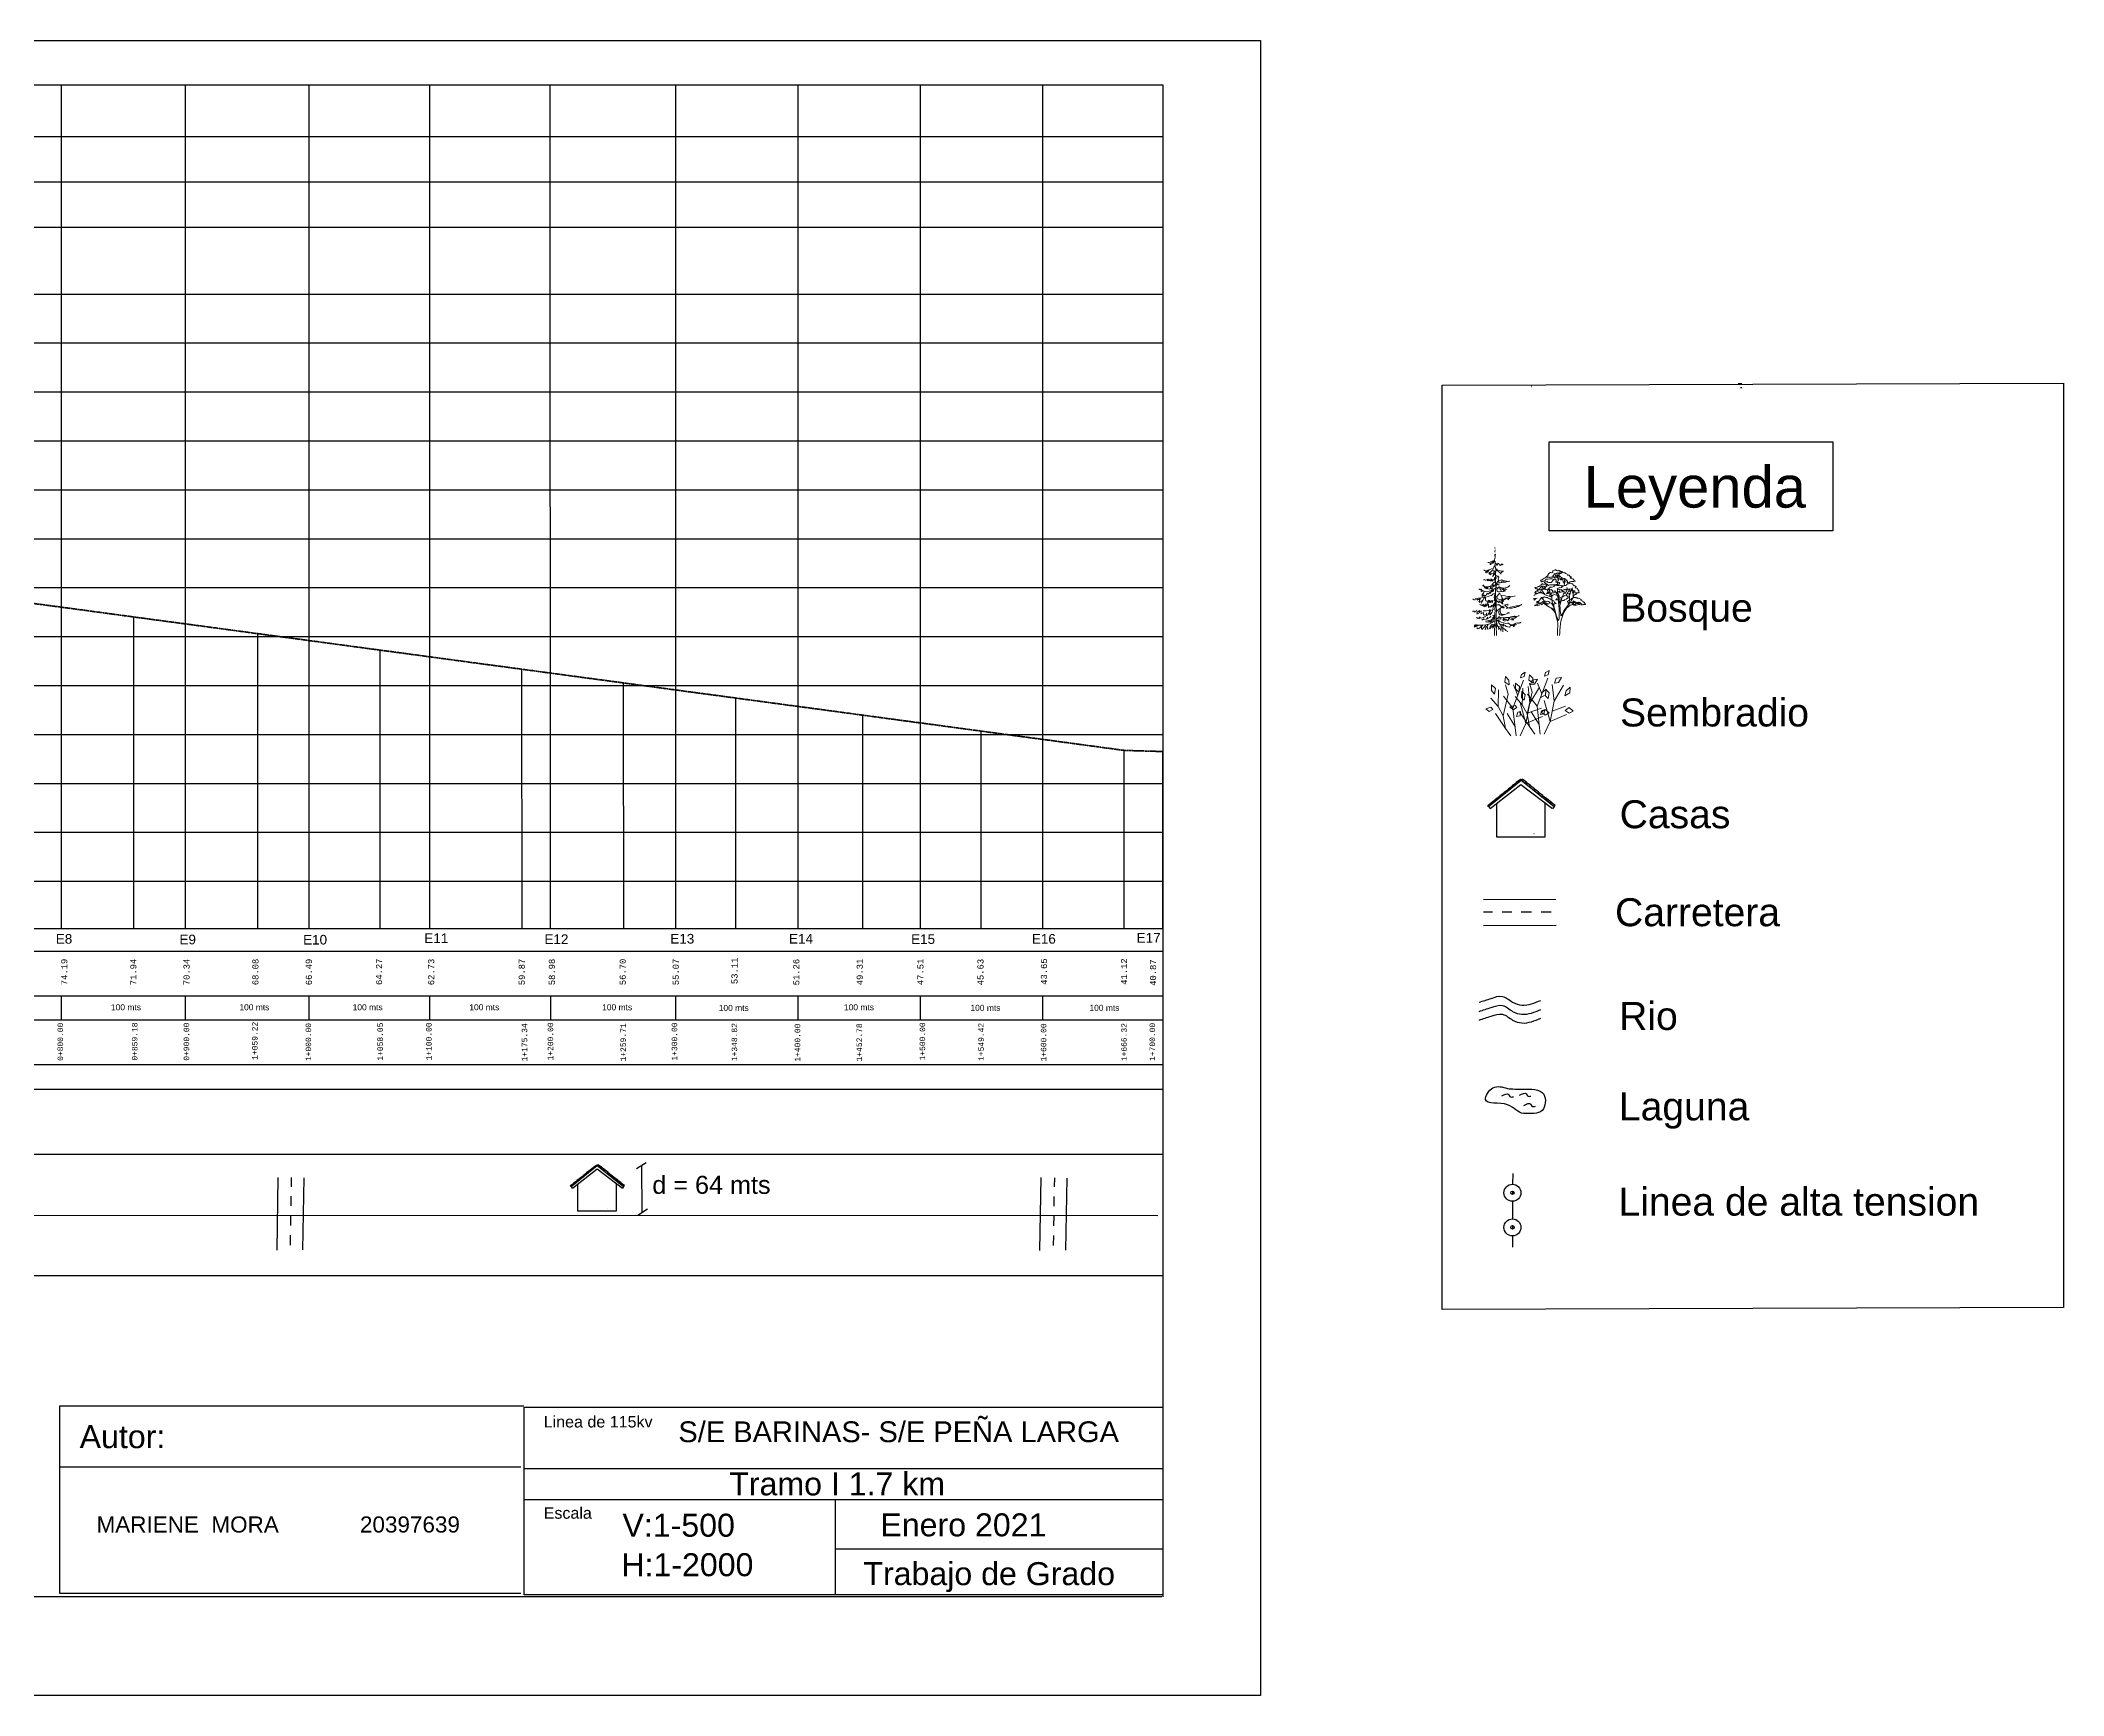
# Model space of a CAD drawing. Header units: millimetres. Extents: x 500 to 3325, y 257 to 1610.
# Drawn here: x 1671 to 3325, y 257 to 1610 of the extents above; entities that cross this region are included whole.
import ezdxf
from ezdxf.enums import TextEntityAlignment as Align

# ---------------------------------------------------------------- set-up
doc = ezdxf.new("R2010")
doc.units = ezdxf.units.MM
doc.linetypes.add('SECCION1', pattern=[0.895, 0.45, -0.095, 0.08, -0.095, 0.08, -0.095])
doc.layers.add('a_VEG', color=82, linetype='Continuous', lineweight=0)
for name, color, linetype in [('COMPLETO', 251, 'Continuous'), ('CVL_PERF', 251, 'SECCION1'), ('CVL_PERF_CUAD', 1, 'Continuous')]:
    doc.layers.add(name, color=color, linetype=linetype)
doc.layers.add('Estacasdemaderaqueseborran', color=7, linetype='Continuous', true_color=0x000a0a)
doc.styles.add('MONOTXT4', font='monotxt4.shx')
doc.styles.get("Standard").update_dxf_attribs({"font": 'arial.ttf'})

# ---------------------------------------------------------------- blocks, each defined once
blk = doc.blocks.new('ca_arb_043')
at = {"layer": 'a_VEG'}
for p, q in [((-84, 629), (-83, 638)), ((-83, 638), (-81, 646)), ((-50, 632), (-60, 630)), ((-53, 619), (-47, 627)), ((-41, 625), (-53, 619)), ((-39, 642), (-50, 632)), ((-47, 627), (-42, 636)), ((-43, 612), (-39, 624)), ((-40, 617), (-43, 612)), ((-36, 743), (-41, 743)), ((-30, 623), (-40, 617)), ((-31, 649), (-39, 642)), ((-28, 744), (-36, 743)), ((-19, 661), (-31, 649)), ((-20, 629), (-30, 623)), ((-23, 751), (-28, 744)), ((-23, 739), (-23, 751)), ((-23, 731), (-23, 739)), ((-13, 673), (-19, 661)), ((-8, 689), (-13, 673)), ((0, 702), (-8, 689)), ((2, 715), (0, 702)), ((13, 730), (21, 717)), ((17, 668), (19, 675)), ((21, 653), (17, 668)), ((19, 675), (25, 663)), ((21, 717), (27, 708)), ((27, 708), (25, 729)), ((25, 663), (32, 653)), ((28, 659), (37, 655)), ((30, 719), (36, 727)), ((32, 653), (45, 644)), ((36, 727), (43, 726)), ((37, 655), (49, 656)), ((43, 726), (53, 706)), ((45, 644), (52, 637)), ((49, 656), (57, 653)), ((52, 637), (59, 627)), ((53, 706), (60, 707)), ((57, 653), (69, 651)), ((59, 627), (64, 621)), ((61, 716), (70, 715)), ((64, 711), (61, 716)), ((64, 621), (64, 631)), ((69, 651), (74, 649)), ((70, 715), (75, 716)), ((71, 724), (88, 714)), ((75, 716), (71, 724)), ((71, 641), (75, 641)), ((71, 632), (71, 641)), ((74, 649), (89, 649)), ((75, 641), (82, 645)), ((82, 645), (87, 649)), ((-137, 466), (-145, 464)), ((-136, 469), (-137, 466)), ((-137, 449), (-135, 454)), ((-132, 468), (-136, 469)), ((-129, 446), (-136, 443)), ((-135, 454), (-131, 462)), ((-131, 462), (-132, 468)), ((-113, 451), (-129, 446)), ((-127, 407), (-118, 420)), ((-116, 415), (-127, 407)), ((-126, 395), (-118, 408)), ((-120, 507), (-110, 498)), ((-118, 420), (-111, 429)), ((-118, 408), (-111, 420)), ((-111, 420), (-116, 415)), ((-111, 429), (-106, 444)), ((-105, 562), (-110, 564)), ((-110, 498), (-102, 497)), ((-103, 409), (-110, 403)), ((-97, 562), (-105, 562)), ((-103, 409), (-101, 405)), ((-102, 497), (-102, 495)), ((-102, 495), (-102, 484)), ((-102, 484), (-99, 480)), ((-99, 480), (-90, 487)), ((-92, 559), (-97, 562)), ((-87, 559), (-92, 559)), ((-90, 487), (-89, 493)), ((-89, 493), (-89, 485)), ((-89, 485), (-88, 475)), ((-88, 475), (-84, 478)), ((-81, 562), (-87, 559)), ((-80, 416), (-85, 407)), ((-84, 478), (-78, 490)), ((-66, 569), (-81, 562)), ((-70, 428), (-80, 416)), ((-77, 485), (-77, 475)), ((-77, 475), (-75, 472)), ((-75, 552), (-69, 561)), ((-66, 559), (-75, 552)), ((-75, 472), (-66, 481)), ((-69, 561), (-66, 569)), ((-65, 414), (-67, 425)), ((-61, 571), (-66, 559)), ((-66, 481), (-63, 493)), ((-60, 421), (-65, 414)), ((-63, 559), (-61, 571)), ((-62, 555), (-63, 559)), ((-63, 493), (-62, 494)), ((-55, 560), (-62, 555)), ((-52, 430), (-60, 421)), ((-56, 468), (-45, 473)), ((-55, 472), (-56, 468)), ((-54, 551), (-44, 574)), ((-47, 555), (-54, 551)), ((-49, 427), (-47, 439)), ((-47, 423), (-49, 427)), ((-40, 563), (-47, 555)), ((-42, 433), (-47, 423)), ((-45, 473), (-41, 485)), ((-41, 485), (-40, 495)), ((-33, 441), (-41, 431)), ((-40, 495), (-38, 503)), ((-38, 557), (-30, 574)), ((-38, 549), (-38, 557)), ((-30, 554), (-38, 549)), ((-35, 494), (-36, 486)), ((-36, 486), (-35, 473)), ((-35, 473), (-26, 472)), ((-26, 453), (-33, 441)), ((-22, 565), (-30, 554)), ((-26, 472), (-23, 490)), ((-23, 548), (-22, 558)), ((-16, 556), (-23, 548)), ((-23, 490), (-20, 502)), ((-20, 502), (-18, 509)), ((-20, 453), (-18, 466)), ((-19, 445), (-20, 453)), ((-14, 446), (-19, 445)), ((-18, 509), (-16, 510)), ((-18, 466), (-16, 476)), ((-11, 568), (-16, 556)), ((-16, 510), (-13, 514)), ((-8, 464), (-14, 446)), ((-13, 514), (-9, 509)), ((-11, 491), (-3, 503)), ((-10, 498), (-11, 491)), ((-9, 509), (-10, 498)), ((-2, 478), (-8, 464)), ((-3, 503), (2, 510)), ((2, 510), (8, 516)), ((8, 516), (12, 529)), ((19, 608), (9, 595)), ((9, 602), (19, 608)), ((10, 575), (20, 578)), ((18, 487), (10, 485)), ((23, 529), (15, 523)), ((24, 488), (18, 487)), ((20, 578), (26, 594)), ((24, 534), (23, 529)), ((23, 460), (24, 469)), ((26, 445), (23, 460)), ((26, 540), (24, 534)), ((24, 480), (24, 488)), ((24, 469), (24, 480)), ((25, 399), (40, 413)), ((26, 594), (30, 601)), ((30, 544), (26, 540)), ((35, 441), (26, 445)), ((30, 601), (34, 598)), ((40, 551), (30, 544)), ((34, 598), (40, 600)), ((49, 442), (35, 441)), ((39, 578), (38, 569)), ((38, 569), (40, 559)), ((42, 590), (39, 578)), ((40, 600), (42, 590)), ((40, 559), (45, 552)), ((42, 542), (40, 551)), ((40, 413), (46, 422)), ((44, 535), (42, 542)), ((48, 531), (44, 535)), ((45, 552), (55, 555)), ((46, 422), (52, 427)), ((58, 532), (48, 531)), ((63, 449), (49, 442)), ((52, 483), (54, 471)), ((67, 483), (52, 483)), ((52, 427), (53, 417)), ((54, 471), (64, 460)), ((55, 555), (66, 559)), ((67, 536), (58, 532)), ((64, 460), (68, 450)), ((66, 559), (71, 561)), ((73, 546), (67, 536)), ((78, 481), (67, 483)), ((68, 450), (73, 444)), ((71, 561), (81, 558)), ((72, 476), (84, 466)), ((73, 538), (73, 546)), ((78, 535), (73, 538)), ((73, 444), (84, 442)), ((86, 541), (78, 535)), ((92, 479), (78, 481)), ((81, 558), (92, 554)), ((84, 466), (89, 460)), ((84, 442), (89, 445)), ((89, 539), (86, 541)), ((95, 538), (89, 539)), ((95, 463), (89, 468)), ((89, 460), (93, 453)), ((89, 445), (89, 452)), ((92, 554), (99, 552)), ((98, 482), (92, 479)), ((92, 475), (92, 478)), ((95, 472), (92, 475)), ((93, 453), (99, 449)), ((112, 539), (95, 538)), ((104, 469), (95, 472)), ((103, 459), (95, 463)), ((99, 552), (113, 549)), ((99, 449), (106, 449)), ((106, 449), (103, 459)), ((113, 468), (104, 469)), ((132, 545), (112, 539)), ((113, 549), (124, 548)), ((117, 465), (113, 468)), ((117, 460), (117, 465)), ((124, 548), (139, 547)), ((156, 549), (132, 545)), ((139, 547), (156, 549)), ((-180, 231), (-172, 240)), ((-177, 225), (-178, 217)), ((-175, 230), (-177, 225)), ((-173, 372), (-175, 361)), ((-175, 361), (-168, 360)), ((-173, 220), (-160, 227)), ((-172, 240), (-161, 244)), ((-168, 360), (-156, 368)), ((-161, 244), (-155, 250)), ((-160, 227), (-154, 234)), ((-149, 350), (-157, 341)), ((-156, 368), (-146, 376)), ((-150, 336), (-155, 336)), ((-155, 250), (-149, 254)), ((-153, 362), (-154, 356)), ((-154, 356), (-145, 359)), ((-154, 234), (-149, 243)), ((-143, 374), (-153, 362)), ((-138, 341), (-150, 336)), ((-149, 243), (-140, 248)), ((-140, 248), (-136, 252)), ((-136, 226), (-137, 221)), ((-137, 221), (-126, 225)), ((-136, 248), (-135, 240)), ((-135, 240), (-136, 226)), ((-132, 331), (-135, 325)), ((-127, 340), (-132, 331)), ((-122, 352), (-127, 340)), ((-110, 403), (-126, 395)), ((-126, 225), (-113, 233)), ((-110, 214), (-105, 207)), ((-108, 291), (-96, 308)), ((-105, 207), (-90, 214)), ((-101, 405), (-104, 394)), ((-104, 394), (-98, 398)), ((-98, 398), (-87, 407)), ((-91, 385), (-91, 375)), ((-91, 375), (-90, 362)), ((-91, 292), (-85, 311)), ((-80, 300), (-91, 292)), ((-90, 362), (-87, 351)), ((-87, 351), (-81, 346)), ((-85, 311), (-84, 320)), ((-81, 346), (-68, 347)), ((-62, 319), (-80, 300)), ((-65, 337), (-73, 326)), ((-73, 326), (-71, 323)), ((-68, 347), (-61, 350)), ((-53, 358), (-65, 337)), ((-56, 286), (-62, 285)), ((-61, 350), (-53, 358)), ((-58, 333), (-50, 343)), ((-46, 294), (-56, 286)), ((-50, 343), (-45, 354)), ((-43, 353), (-43, 340)), ((-43, 340), (-43, 334)), ((-43, 334), (-38, 339)), ((-43, 286), (-42, 294)), ((-37, 294), (-43, 286)), ((-38, 339), (-31, 354)), ((-28, 307), (-37, 294)), ((-19, 301), (-33, 290)), ((-25, 332), (-26, 350)), ((-20, 342), (-25, 332)), ((-18, 357), (-20, 342)), ((-12, 312), (-19, 301)), ((-2, 328), (-12, 312)), ((13, 376), (19, 359)), ((14, 383), (25, 399)), ((19, 359), (24, 352)), ((21, 307), (29, 309)), ((24, 352), (32, 339)), ((29, 309), (42, 311)), ((32, 339), (43, 333)), ((42, 311), (43, 317)), ((46, 341), (43, 352)), ((43, 333), (46, 334)), ((46, 334), (46, 341)), ((48, 349), (56, 339)), ((61, 299), (48, 310)), ((56, 339), (66, 333)), ((57, 273), (58, 261)), ((58, 261), (57, 246)), ((57, 246), (60, 235)), ((60, 235), (64, 222)), ((67, 290), (61, 299)), ((64, 222), (70, 216)), ((66, 333), (70, 329)), ((75, 284), (67, 290)), ((74, 341), (70, 353)), ((70, 329), (80, 320)), ((70, 216), (88, 213)), ((71, 401), (74, 385)), ((72, 349), (83, 344)), ((74, 385), (81, 373)), ((79, 332), (74, 341)), ((74, 298), (84, 290)), ((85, 279), (75, 284)), ((80, 358), (78, 364)), ((84, 322), (79, 332)), ((87, 351), (80, 358)), ((80, 320), (84, 322)), ((81, 373), (85, 365)), ((83, 344), (87, 342)), ((84, 290), (85, 279)), ((85, 365), (91, 356)), ((87, 342), (87, 351)), ((88, 285), (92, 281)), ((88, 213), (105, 214)), ((91, 356), (95, 357)), ((92, 281), (97, 279)), ((93, 375), (99, 365)), ((97, 279), (94, 292)), ((95, 357), (98, 364)), ((99, 365), (107, 365)), ((105, 214), (120, 219)), ((107, 365), (109, 374)), ((109, 374), (109, 382)), ((109, 379), (115, 373)), ((115, 373), (132, 369)), ((120, 219), (134, 225)), ((143, 378), (132, 381)), ((132, 369), (143, 361)), ((134, 375), (145, 372)), ((134, 225), (138, 235)), ((143, 361), (138, 373)), ((138, 235), (142, 227)), ((142, 227), (154, 230)), ((154, 374), (143, 378)), ((145, 372), (154, 374)), ((-170, 110), (-203, 85)), ((-203, 85), (-151, 105)), ((-178, 170), (-168, 173)), ((-174, 81), (-177, 70)), ((-177, 70), (-171, 68)), ((-171, 68), (-157, 72)), ((-168, 173), (-156, 179)), ((-145, 188), (-159, 169)), ((-157, 72), (-142, 85)), ((-156, 179), (-145, 188)), ((-142, 85), (-127, 103)), ((-126, 159), (-126, 166)), ((-115, 160), (-126, 159)), ((-105, 178), (-115, 160)), ((-73, 177), (-81, 170)), ((-81, 170), (-68, 174)), ((-68, 187), (-73, 177)), ((-73, 66), (-70, 84)), ((-67, 74), (-73, 66)), ((-68, 174), (-48, 184)), ((-66, 65), (-67, 74)), ((-63, 68), (-66, 65)), ((-48, 184), (-37, 196)), ((-42, 140), (-44, 133)), ((-44, 133), (-39, 139)), ((-39, 139), (-31, 152)), ((-30, 146), (-37, 134)), ((-31, 152), (-27, 156)), ((-27, 156), (-30, 146)), ((-13, 157), (-17, 147)), ((-17, 147), (-17, 137)), ((-12, 172), (-13, 157)), ((22, 150), (29, 150)), ((29, 150), (38, 147)), ((38, 182), (43, 177)), ((38, 147), (40, 134)), ((40, 134), (45, 128)), ((43, 177), (48, 169)), ((45, 128), (51, 117)), ((48, 169), (60, 165)), ((51, 117), (61, 107)), ((60, 165), (62, 170)), ((61, 107), (67, 93)), ((62, 170), (63, 176)), ((63, 176), (65, 185)), ((66, 99), (69, 108)), ((67, 93), (80, 83)), ((70, 114), (80, 107)), ((80, 107), (85, 100)), ((80, 83), (89, 72)), ((83, 163), (86, 156)), ((85, 100), (89, 94)), ((86, 156), (89, 151)), ((87, 179), (90, 179)), ((92, 165), (88, 177)), ((89, 151), (93, 156)), ((89, 117), (94, 110)), ((89, 94), (90, 102)), ((89, 72), (107, 60)), ((90, 102), (90, 112)), ((93, 156), (92, 165)), ((94, 110), (107, 102)), ((97, 175), (105, 160)), ((108, 145), (104, 149)), ((105, 160), (108, 151)), ((107, 102), (119, 93)), ((107, 60), (114, 52)), ((108, 151), (108, 145)), ((112, 168), (125, 156)), ((114, 52), (128, 44)), ((119, 93), (134, 87)), ((125, 156), (133, 149)), ((128, 44), (133, 40)), ((133, 160), (135, 160)), ((133, 149), (133, 159)), ((134, 87), (151, 84)), ((138, 162), (143, 157)), ((142, 171), (146, 175)), ((143, 157), (142, 171)), ((146, 175), (155, 170)), ((151, 84), (156, 84)), ((156, 84), (157, 90)), ((157, 90), (160, 101)), ((160, 101), (161, 107)), ((161, 163), (172, 160)), ((171, 99), (172, 106)), ((172, 160), (181, 158)), ((172, 106), (176, 108)), ((176, 171), (174, 182)), ((186, 164), (176, 171)), ((176, 108), (181, 105)), ((181, 158), (196, 158)), ((181, 105), (191, 95)), ((196, 158), (186, 164)), ((187, 111), (196, 106)), ((190, 191), (201, 188)), ((191, 95), (196, 91)), ((196, 106), (201, 102)), ((196, 91), (198, 92)), ((198, 92), (197, 103)), ((200, 113), (204, 110)), ((201, 106), (200, 113)), ((201, 188), (210, 183)), ((201, 102), (201, 106)), ((204, 110), (214, 109)), ((210, 183), (220, 181)), ((214, 109), (221, 111)), ((221, 111), (222, 113))]:
    blk.add_line(p, q, dxfattribs=at)
for points in [[(1, 807), (7, 817), (13, 821)], [(2, 821), (4, 815), (7, 808), (8, 804), (9, 800)], [(6, 866), (6, 862), (4, 854), (3, 852), (4, 847), (5, 841)], [(4, 890), (4, 886), (6, 880)], [(-23, 678), (-39, 671), (-53, 665), (-68, 660), (-86, 655), (-95, 652), (-103, 658), (-109, 664)], [(-94, 641), (-84, 645), (-71, 652), (-62, 659)], [(-77, 637), (-66, 644), (-60, 652), (-53, 662)], [(6, 797), (6, 790), (4, 779), (1, 765), (-1, 753), (-11, 739), (-18, 731), (-33, 725), (-41, 717), (-44, 717), (-43, 731), (-44, 735), (-53, 737), (-61, 739), (-67, 739)], [(-10, 739), (-9, 750), (-9, 758), (-12, 755), (-16, 753), (-17, 748), (-20, 741), (-28, 735)], [(-10, 657), (-1, 651), (3, 646), (5, 638), (2, 627), (-4, 615), (-15, 603), (-21, 596)], [(-15, 607), (-12, 622), (-7, 634), (-8, 646)], [(21, 0), (21, 22), (19, 41), (18, 61), (19, 82), (18, 104), (19, 117), (19, 132), (18, 148), (18, 162), (18, 181), (18, 200), (18, 220), (19, 245), (19, 262), (18, 280), (17, 298), (18, 315), (15, 332), (16, 348), (16, 360), (12, 377), (11, 396), (11, 409), (10, 426), (10, 449), (11, 471), (12, 493), (12, 514), (11, 537), (10, 564), (10, 595), (10, 623), (12, 651), (12, 665), (9, 684), (8, 699), (8, 715), (7, 738), (6, 750)], [(11, 672), (17, 669)], [(4, 428), (-13, 420), (-32, 406), (-47, 400), (-65, 396), (-89, 387), (-112, 383), (-132, 380), (-162, 377), (-180, 372), (-194, 370)], [(-19, 460), (-36, 450), (-43, 450), (-54, 447), (-79, 443), (-104, 448), (-117, 453), (-136, 462), (-150, 466), (-158, 473)], [(-111, 511), (-111, 506), (-106, 499)], [(-101, 493), (-88, 491), (-80, 491), (-65, 492), (-55, 494), (-45, 495), (-39, 500), (-35, 508), (-25, 513), (-15, 528), (-2, 539), (1, 543), (2, 538), (6, 548), (10, 554)], [(8, 583), (2, 573), (2, 582), (4, 590), (0, 580), (-2, 568), (-4, 556)], [(3, 419), (-2, 400), (-3, 384), (-2, 372), (-1, 357), (-2, 351)], [(14, 503), (21, 504), (21, 515), (25, 511), (30, 514), (32, 525), (37, 517), (44, 513), (46, 510)], [(26, 471), (33, 477), (45, 488), (49, 491), (56, 485)], [(57, 412), (70, 405), (105, 400), (134, 395), (158, 393), (176, 392), (184, 394), (200, 397), (207, 400)], [(111, 482), (108, 481)], [(156, 504), (134, 489), (115, 483)], [(-221, 245), (-214, 246), (-204, 248), (-206, 242), (-206, 236), (-199, 238), (-189, 245), (-181, 250), (-179, 254)], [(-206, 361), (-219, 372)], [(-198, 358), (-191, 371)], [(-108, 291), (-109, 315), (-109, 317), (-113, 312), (-119, 306), (-126, 299), (-124, 308), (-124, 310), (-130, 308), (-134, 308), (-139, 311), (-148, 315)], [(-136, 340), (-131, 344), (-125, 352), (-116, 360), (-107, 375), (-101, 384)], [(-1, 268), (-31, 258), (-64, 252), (-84, 250), (-108, 251), (-116, 251)], [(-113, 233), (-112, 222)], [(-112, 222), (-110, 214)], [(-96, 308), (-84, 320)], [(-49, 266), (-50, 250), (-53, 235), (-57, 222), (-67, 209), (-83, 200), (-84, 204), (-80, 220), (-79, 229)], [(-62, 285), (-61, 317)], [(-18, 263), (-19, 249), (-23, 237), (-34, 222), (-44, 209), (-47, 212), (-48, 225), (-47, 240), (-40, 250)], [(-16, 206), (-14, 200), (-8, 200), (-5, 206), (-6, 192), (-10, 181), (-18, 180), (-23, 178), (-24, 175)], [(4, 320), (2, 336), (-1, 325), (-1, 312), (-2, 305), (-5, 305), (-10, 292), (-13, 283), (-17, 270)], [(0, 0), (0, 17), (1, 36), (1, 56), (1, 72), (6, 87), (5, 102), (5, 120), (3, 135), (3, 156), (2, 184), (2, 205), (3, 227), (5, 250), (4, 272), (5, 292), (6, 312), (6, 332), (6, 356), (8, 378), (9, 401)], [(20, 253), (28, 257), (42, 263), (51, 269), (61, 275), (64, 276), (66, 283), (73, 290)], [(22, 254), (31, 250), (41, 248), (47, 250), (45, 241), (44, 229), (46, 219), (54, 210), (67, 206), (85, 207), (92, 210)], [(76, 366), (68, 361), (57, 362), (47, 363), (34, 370), (29, 377), (27, 380)], [(94, 307), (101, 308), (108, 310), (110, 302), (116, 292), (128, 286), (139, 281), (150, 276)], [(112, 310), (119, 312), (130, 316), (134, 318), (134, 313), (134, 305)], [(117, 276), (126, 278), (132, 280)], [(122, 382), (140, 382), (156, 385), (163, 388)], [(150, 283), (157, 286), (178, 291), (196, 295), (221, 301), (234, 300), (248, 302), (264, 308), (271, 312), (252, 302), (241, 295), (226, 290), (211, 285), (198, 282), (179, 275), (162, 275), (156, 275)], [(-2, 145), (-23, 131), (-47, 119), (-87, 109), (-123, 106), (-157, 106), (-182, 108), (-191, 110), (-206, 105), (-200, 103), (-205, 93), (-186, 108)], [(-177, 184), (-182, 183)], [(-87, 196), (-107, 185), (-129, 177), (-140, 178), (-156, 175), (-170, 180)], [(-119, 107), (-131, 91), (-133, 73), (-129, 61), (-117, 71), (-101, 87), (-88, 106)], [(-108, 167), (-90, 158), (-72, 154), (-62, 151), (-38, 156), (-21, 167), (-9, 173), (-4, 178), (0, 186)], [(-95, 58), (-89, 83), (-75, 94), (-69, 105), (-63, 112)], [(-83, 146), (-87, 139), (-76, 136), (-66, 139), (-59, 141), (-60, 136), (-52, 139), (-45, 149)], [(-50, 69), (-44, 88), (-29, 108), (-22, 115)], [(-46, 67), (-38, 80), (-24, 93), (-9, 108), (-2, 116)], [(-19, 74), (-6, 90), (1, 108)], [(20, 166), (26, 174), (36, 178), (40, 186), (45, 194), (50, 186), (66, 184), (85, 180), (100, 180), (114, 181), (134, 181), (153, 183), (165, 188), (180, 191), (197, 193), (208, 199)], [(21, 146), (29, 154), (37, 160), (43, 152), (54, 143), (66, 135), (91, 128), (115, 122), (131, 124), (141, 126), (150, 115), (160, 109), (178, 108), (196, 112), (209, 121), (222, 127), (232, 125), (242, 124), (247, 126), (249, 128), (258, 129), (263, 131), (268, 135)], [(21, 135), (23, 125), (23, 112), (28, 104), (37, 88), (43, 79), (52, 67), (63, 62)], [(39, 62), (43, 81), (46, 96)], [(68, 90), (67, 79), (66, 69), (66, 60), (65, 47), (65, 44)], [(85, 79), (84, 63), (85, 52), (85, 43), (85, 39)], [(186, 180), (193, 177), (200, 175), (208, 172)], [(210, 186), (212, 192), (223, 194), (236, 195), (244, 198), (247, 204)]]:
    blk.add_lwpolyline(points, dxfattribs=at)
blk = doc.blocks.new('ca_arb_044')
at = {"layer": 'a_VEG'}
for points in [[(28, 650), (22, 652), (18, 656), (16, 659), (7, 655), (0, 655), (-9, 657), (-16, 662), (-18, 668), (-27, 659), (-44, 655), (-50, 653), (-47, 650), (-47, 642), (-49, 636), (-57, 632), (-67, 635), (-72, 636), (-75, 636), (-76, 633), (-81, 630), (-89, 625), (-95, 618), (-98, 612), (-96, 610), (-97, 605), (-101, 602), (-106, 599), (-113, 592), (-100, 593), (-93, 591), (-85, 589), (-77, 587), (-70, 588), (-57, 589), (-49, 589), (-41, 593), (-46, 598), (-46, 603), (-37, 609), (-37, 614), (-37, 620), (-24, 623), (-14, 625), (-4, 631), (-2, 632), (3, 630), (7, 629), (12, 632), (14, 626), (18, 623), (15, 616), (20, 610), (11, 607), (2, 606), (-3, 598), (-12, 597), (-23, 598), (-28, 594), (-40, 590), (-48, 588), (-32, 585), (-28, 583), (-27, 580), (-15, 586), (-2, 588), (6, 590), (19, 595), (24, 600), (29, 592), (41, 587), (46, 587), (40, 578), (28, 568), (25, 564), (26, 562), (38, 564), (47, 572), (59, 576), (71, 575), (79, 570), (89, 559), (90, 556)], [(-5, 597), (-19, 608), (-24, 618), (-28, 630)], [(8, 558), (0, 588), (-3, 611), (-7, 634)], [(-1, 510), (1, 538), (10, 563), (15, 584), (12, 607), (13, 631)], [(28, 650), (23, 643), (23, 635), (24, 631), (25, 624), (27, 629), (37, 630), (45, 631), (46, 635), (37, 643), (31, 651), (42, 646), (48, 642), (52, 640), (54, 635), (67, 633), (73, 633), (76, 635), (81, 627), (89, 623), (96, 619), (97, 615), (99, 610), (109, 609), (118, 609), (122, 610), (120, 606), (121, 601), (124, 598), (132, 594), (140, 592), (133, 585), (129, 580), (137, 578), (144, 575), (154, 572), (161, 567), (163, 561), (168, 556), (174, 552), (182, 548), (166, 545), (156, 546), (147, 547), (140, 546), (124, 542), (116, 539), (108, 537), (96, 533), (100, 543), (100, 551), (93, 551), (79, 550), (70, 550)], [(-117, 491), (-127, 480), (-143, 470), (-148, 465), (-153, 468), (-163, 467), (-173, 457), (-179, 460), (-189, 461), (-199, 458), (-207, 450), (-216, 448), (-218, 444), (-222, 440), (-228, 436), (-226, 428), (-217, 430), (-206, 428), (-207, 421), (-222, 420), (-226, 418), (-229, 409), (-238, 404)], [(-171, 432), (-194, 427), (-203, 425)], [(-146, 424), (-174, 434), (-190, 439), (-202, 444)], [(-57, 388), (-84, 398), (-110, 406), (-134, 417), (-155, 429), (-174, 445)], [(-84, 588), (-102, 589), (-113, 589), (-119, 589), (-125, 582), (-138, 575), (-148, 568), (-160, 563), (-172, 560), (-167, 552), (-161, 544), (-159, 541), (-153, 547), (-150, 550), (-142, 550), (-132, 550), (-126, 556), (-122, 562), (-110, 569), (-98, 571), (-82, 573), (-72, 573), (-54, 574), (-47, 570), (-40, 565), (-35, 561), (-48, 556), (-58, 542), (-62, 535), (-75, 534), (-90, 537), (-101, 539), (-103, 544), (-102, 549), (-136, 536), (-123, 527), (-111, 521), (-101, 515), (-95, 510), (-90, 507), (-77, 511), (-59, 511), (-44, 512), (-28, 512), (-16, 514), (-5, 516), (5, 519), (18, 520), (21, 524), (24, 530), (16, 534), (4, 538), (-3, 536), (-6, 537), (-6, 542), (-17, 538), (-14, 556), (-13, 564), (-23, 568), (-30, 568), (-43, 567)], [(-127, 414), (-145, 437), (-153, 449), (-168, 469)], [(-109, 462), (-134, 470), (-159, 493)], [(-73, 429), (-99, 444), (-106, 460), (-124, 473), (-138, 494)], [(-70, 424), (-91, 429), (-101, 436), (-103, 435), (-105, 428), (-115, 421), (-102, 423), (-92, 426)], [(88, 457), (94, 439), (102, 435), (98, 432), (101, 428), (108, 425), (94, 419), (86, 418), (75, 423), (75, 433), (79, 438), (69, 441), (61, 441), (58, 447), (46, 442), (34, 438), (22, 438), (20, 434), (20, 443), (20, 449), (8, 443), (-5, 438), (-8, 436), (-7, 431), (-7, 417), (-9, 408), (-21, 412), (-34, 414), (-48, 408), (-57, 398), (-75, 401), (-79, 399), (-76, 413), (-64, 422), (-60, 431), (-53, 432), (-37, 433), (-29, 435), (-24, 438), (-23, 445), (-32, 451), (-46, 445), (-52, 444), (-52, 450), (-50, 458), (-54, 455), (-59, 458), (-60, 465), (-69, 463), (-78, 461), (-86, 463), (-94, 460), (-100, 458), (-98, 467), (-89, 474), (-79, 486), (-75, 488), (-64, 488), (-53, 490), (-36, 496), (-28, 504), (-22, 511), (-12, 511), (-8, 505), (0, 505), (17, 506), (23, 509), (30, 506), (38, 504), (45, 502), (54, 503)], [(-1, 465), (1, 440), (8, 410), (10, 389), (9, 365), (10, 336), (13, 302), (16, 266), (17, 228), (17, 199), (16, 176), (12, 160), (9, 151), (5, 157), (1, 173), (-9, 196), (-16, 222), (-23, 250), (-33, 279), (-38, 304), (-50, 324), (-55, 346), (-57, 370), (-58, 393), (-63, 414), (-76, 435), (-80, 459), (-88, 478)], [(10, 381), (-6, 410), (-12, 428), (-27, 453)], [(17, 333), (15, 349), (15, 368), (14, 384), (16, 393), (12, 410), (6, 426), (2, 440)], [(133, 341), (112, 313), (94, 290), (82, 273), (65, 250), (57, 235), (51, 221), (40, 204), (35, 199), (32, 213), (29, 230), (28, 254), (25, 275), (23, 299), (26, 318), (33, 340), (39, 363), (48, 390), (58, 411), (64, 432)], [(67, 529), (58, 544), (54, 563), (51, 573)], [(72, 530), (70, 547), (67, 575)], [(68, 505), (71, 525), (77, 551)], [(114, 438), (94, 485)], [(123, 328), (118, 427)], [(129, 439), (119, 476)], [(123, 412), (137, 465)], [(174, 417), (159, 385), (138, 349)], [(158, 418), (150, 438), (144, 457), (141, 466)], [(145, 453), (151, 481)], [(157, 383), (157, 403), (159, 419), (160, 436), (160, 452)], [(170, 410), (184, 413), (193, 424), (197, 431)], [(-243, 375), (-206, 379), (-221, 370), (-229, 361), (-235, 358), (-240, 371)], [(-182, 308), (-200, 305), (-207, 300), (-212, 303), (-219, 308), (-223, 304), (-229, 299), (-228, 307), (-218, 310), (-205, 313), (-201, 318), (-193, 321), (-184, 319), (-182, 317)], [(-14, 323), (-29, 335), (-34, 341), (-37, 349), (-51, 355), (-58, 360), (-67, 362), (-70, 370), (-73, 372), (-83, 372), (-94, 374), (-99, 380), (-102, 385), (-118, 385), (-127, 389), (-133, 391), (-141, 387), (-151, 377), (-158, 384), (-162, 385), (-169, 377), (-173, 371), (-174, 366), (-177, 361), (-182, 357), (-188, 348), (-200, 344), (-206, 344), (-209, 342), (-210, 332), (-208, 327), (-203, 331), (-198, 337), (-194, 339), (-189, 338), (-193, 329), (-184, 327), (-178, 328), (-170, 328)], [(-14, 323), (-29, 320), (-35, 317), (-39, 320), (-52, 317), (-58, 318), (-62, 327), (-77, 329), (-84, 328), (-88, 321), (-100, 318), (-106, 327), (-115, 327), (-131, 330), (-145, 325), (-154, 317), (-158, 311), (-169, 320), (-175, 323), (-168, 330), (-155, 338), (-142, 346), (-131, 347), (-121, 347), (-108, 345), (-100, 347), (-88, 342), (-86, 343), (-86, 339), (-76, 334)], [(-143, 366), (-152, 368), (-159, 375)], [(0, 0), (1, 26), (1, 60), (3, 95), (2, 128), (-5, 155), (-14, 190), (-18, 210), (-25, 229), (-35, 246), (-54, 268), (-69, 279), (-92, 292), (-109, 302), (-129, 317), (-143, 329), (-153, 342)], [(-106, 301), (-116, 317), (-130, 339), (-138, 356), (-147, 376)], [(-53, 317), (-48, 303), (-41, 294), (-38, 283), (-36, 271), (-35, 263), (-36, 259), (-39, 262), (-50, 269), (-58, 275), (-69, 281), (-82, 288), (-109, 305)], [(16, 321), (21, 334), (33, 351), (37, 362)], [(21, 1), (22, 25), (24, 55), (25, 84), (29, 117), (33, 146), (42, 175), (51, 196), (57, 217), (67, 241), (80, 259), (89, 276), (106, 291), (127, 307), (143, 310), (167, 314), (187, 320), (205, 327), (217, 334)], [(173, 315), (166, 305), (161, 313), (160, 327), (157, 330), (150, 329), (142, 331), (139, 332)], [(148, 312), (159, 325), (169, 334), (178, 344)], [(165, 330), (164, 340), (162, 350)], [(173, 315), (180, 308), (182, 304), (189, 306), (203, 310), (211, 313), (226, 314)], [(194, 323), (214, 324), (227, 322), (234, 323)]]:
    blk.add_lwpolyline(points, dxfattribs=at)
for points in [[(-105, 500), (-110, 505), (-113, 511), (-124, 512), (-140, 518), (-148, 519), (-152, 524), (-158, 518), (-165, 513), (-171, 508), (-177, 507), (-180, 500), (-185, 495), (-195, 494), (-198, 494), (-202, 490), (-215, 485), (-225, 485), (-228, 483), (-222, 478), (-218, 475), (-217, 472), (-207, 472), (-201, 468), (-196, 466), (-191, 463), (-188, 469), (-179, 475), (-174, 481), (-171, 484), (-168, 492), (-158, 498), (-153, 500), (-140, 497), (-126, 494), (-118, 493), (-111, 491), (-111, 495)], [(218, 433), (176, 431), (174, 451), (160, 453), (152, 458), (138, 471), (115, 464), (97, 473), (87, 461), (78, 467), (66, 463), (54, 459), (48, 453), (40, 462), (28, 463), (21, 459), (20, 466), (13, 466), (-1, 468), (-2, 475), (10, 479), (18, 482), (18, 485), (29, 483), (39, 484), (42, 489), (39, 496), (46, 492), (53, 498), (60, 502), (65, 502), (69, 507), (80, 506), (88, 507), (90, 517), (96, 519), (101, 523), (110, 523), (119, 526), (124, 531), (129, 530), (137, 524), (145, 521), (153, 521), (154, 514), (159, 510), (164, 509), (164, 502), (168, 501), (176, 503), (184, 495), (190, 493), (178, 485), (180, 481), (192, 477), (201, 475), (206, 465), (210, 456), (214, 450), (216, 441)], [(63, 353), (50, 354), (40, 352), (37, 358), (37, 367), (33, 371), (18, 366), (10, 362), (-6, 360), (-12, 360), (-19, 361), (-13, 365), (-7, 371), (-4, 378), (12, 380), (26, 383), (38, 386), (48, 391), (58, 392), (62, 394), (62, 402), (72, 404), (88, 407), (92, 407), (96, 399), (102, 392), (111, 391), (118, 390), (121, 386), (116, 381), (99, 378), (86, 368), (71, 360)], [(108, 323), (109, 333), (107, 339), (96, 339), (105, 345), (108, 355), (112, 355), (117, 349), (122, 354), (123, 362), (133, 363), (137, 369), (141, 377), (145, 372), (155, 376), (159, 377), (162, 383), (165, 385), (174, 383), (187, 384), (186, 382), (201, 381), (203, 375), (210, 377), (219, 375), (234, 368), (234, 360), (237, 358), (246, 357), (244, 355), (250, 353), (244, 349), (251, 347), (259, 344), (259, 338), (269, 336), (276, 334), (268, 332), (271, 328), (280, 323), (281, 314), (278, 312), (267, 315), (258, 309), (256, 312), (249, 311), (235, 309), (241, 324), (231, 323), (233, 331), (226, 331), (225, 334), (226, 336), (215, 334), (211, 338), (206, 335), (195, 334), (188, 337), (185, 332), (181, 327), (174, 334), (179, 344), (169, 341), (163, 347), (164, 352), (159, 342), (151, 339), (142, 337), (141, 333), (137, 331), (136, 334), (132, 332), (120, 333), (114, 329)]]:
    blk.add_lwpolyline(points, close=True, dxfattribs=at)
blk = doc.blocks.new('ca_arb_usto009')
at = {"layer": 'a_VEG'}
for p, q in [((7.3, 94.5), (8.8, 100.3)), ((8.8, 100.3), (14.6, 103.7)), ((14.6, 103.7), (13.1, 96.8)), ((-40.2, 83.1), (-40.2, 74)), ((-33.6, 77.4), (-40.2, 83.1)), ((-40.2, 74), (-35, 68.3)), ((-35, 68.3), (-33.6, 77.4)), ((-29.2, 47.7), (-28.5, 75.1)), ((-21.2, 32.8), (-13.1, 68.3)), ((-18.3, 87.7), (-17.5, 96.8)), ((-11, 83.1), (-18.3, 87.7)), ((-17.5, 96.8), (-11.7, 91.1)), ((-13.1, 68.3), (-17.5, 83.1)), ((-11.7, 91.1), (-11, 83.1)), ((-5.1, 45.4), (12.4, 91.1)), ((2.7, 65.7), (-4.4, 83.1)), ((13.1, 96.8), (7.3, 94.5)), ((8.8, 62.6), (9.5, 72.8)), ((9.5, 72.8), (14.6, 67.1)), ((14.6, 67.1), (13.1, 58)), ((22.6, 53.4), (19.7, 80.8)), ((22.6, 53.4), (38, 79.7)), ((23.4, 83.1), (26.3, 91.1)), ((29.9, 84.3), (23.4, 83.1)), ((26.3, 91.1), (35, 92.3)), ((35, 92.3), (29.9, 84.3)), ((40.2, 62.6), (42.3, 70.5)), ((48.2, 67.1), (40.2, 62.6)), ((42.3, 70.5), (48.9, 76.3)), ((48.9, 76.3), (48.2, 67.1)), ((-40.9, 46.6), (-49.6, 44.3)), ((-49.6, 44.3), (-43.8, 39.7)), ((-43.8, 39.7), (-38, 43.1)), ((-29.2, 47.7), (-40.9, 61.4)), ((-38, 43.1), (-40.9, 46.6)), ((-17.5, 12.3), (-33.6, 36.3)), ((-21.2, 32.8), (-29.2, 47.7)), ((-5.1, 45.4), (-20.4, 64.8)), ((-1.8, 15.8), (-14.6, 36.3)), ((0, 0), (-5.1, 45.4)), ((0.7, 31.7), (2.9, 38.6)), ((2.9, 38.6), (7.3, 39.7)), ((16.1, 20.3), (6.6, 54.6)), ((7.3, 39.7), (6.6, 32.8)), ((13.1, 58), (8.8, 62.6)), ((16.1, 20.3), (22.6, 53.4)), ((19.5, 37.5), (41.6, 45.4)), ((40.9, 38.6), (47.5, 43.1)), ((47.5, 34), (40.9, 38.6)), ((47.5, 43.1), (54, 37.4)), ((54, 37.4), (47.5, 34)), ((-17.5, 12.3), (-21.2, 32.8)), ((-8.8, 0), (-17.5, 12.3)), ((6.6, 32.8), (0.7, 31.7)), ((6.6, 0), (16.1, 20.3)), ((16.1, 20.3), (43.1, 31.7))]:
    blk.add_line(p, q, dxfattribs=at)

msp = doc.modelspace()

# ---------------------------------------------------------------- linework, layer by layer
for p, q in [((2588.3, 1538.3), (2588.3, 848.6)), ((2588.3, 1497.9), (2588.3, 808.2)), ((2854.7, 983.9), (2855.9, 982.3)), ((2908.4, 983.9), (2907.2, 982.3)), ((1346, 884.3), (2243.8, 884.3)), ((1346, 884.3), (1825, 884.3)), ((2243.8, 884.3), (2588.3, 884.3)), ((1346, 865.6), (2243.8, 865.6)), ((2243.8, 865.6), (2588.3, 865.6)), ((1346, 829.1), (2243.8, 829.1)), ((1687.7, 829.1), (1687.7, 809.6)), ((1789, 829.1), (1789, 809.6)), ((1890.2, 829.1), (1890.2, 809.6)), ((1988.8, 829.1), (1988.8, 809.6)), ((2087.7, 829.1), (2087.7, 809.6)), ((2190.1, 829.1), (2190.1, 809.6)), ((2243.8, 829.1), (2588.3, 829.1)), ((2290.1, 829.1), (2290.1, 809.6)), ((2390.1, 829.1), (2390.1, 809.6)), ((2490.1, 829.1), (2490.1, 809.6)), ((1346, 809.6), (2243.8, 809.6)), ((2243.8, 809.6), (2588.3, 809.6)), ((1346, 773.1), (2243.8, 773.1)), ((2243.8, 773.1), (2588.3, 773.1)), ((1346, 752.8), (2243.8, 752.8)), ((2243.8, 752.8), (2588.3, 752.8)), ((1346, 699.7), (2243.8, 699.7)), ((2243.8, 699.7), (2588.3, 699.7)), ((2166.1, 692.7), (2158.2, 687.8)), ((2162.2, 690.3), (2162.4, 652)), ((2874.5, 683.9), (2874.4, 675.1)), ((2104.7, 673.2), (2105.6, 671.9)), ((2147.5, 673.2), (2146.6, 672)), ((2874.4, 669.6), (2874.4, 666.8)), ((1389.7, 650.1), (2584.2, 649.5)), ((2167.1, 654.7), (2159.2, 649.7)), ((2874.4, 661.3), (2874.3, 646.8)), ((2874.3, 632.9), (2874.2, 623.7)), ((2874.3, 641.3), (2874.3, 638.5)), ((1346.2, 600.5), (2588.3, 600.5)), ((1686.7, 444), (2063.4, 444)), ((2066.2, 442.8), (2588.3, 442.8)), ((2066.2, 417.3), (2588.3, 417.3)), ((2320.5, 417.3), (2320.5, 339.4)), ((2320.5, 377.1), (2588.3, 377.1)), ((2587.5, 337.8), (561.5, 337.8))]:
    msp.add_line(p, q)
at = {"lineweight": 25}
for p, q in [((2850.5, 908), (2909.6, 908.1)), ((2850.5, 897.8), (2858, 897.8)), ((2865.8, 897.8), (2873.7, 897.8)), ((2881.5, 897.8), (2889.9, 897.9)), ((2897.7, 897.9), (2905.8, 897.9)), ((2850.6, 886.8), (2910.1, 886.9)), ((1864.9, 680.8), (1863.9, 621.3)), ((1875.8, 680.6), (1875.7, 673.1)), ((1886, 680.4), (1885, 621.4)), ((2488.7, 680.6), (2487.7, 621.1)), ((2499.7, 680.4), (2499.6, 672.9)), ((2509.9, 680.2), (2508.9, 621.2)), ((1875.6, 665.3), (1875.4, 657.5)), ((2499.4, 665.1), (2499.3, 657.3)), ((1875.3, 649.7), (1875.2, 641.3)), ((2499.2, 649.5), (2499, 641.1)), ((1875, 633.5), (1874.9, 625.3)), ((2498.9, 633.3), (2498.7, 625.1))]:
    msp.add_line(p, q, dxfattribs=at)
for points in [[(499.6, 1610.2), (2668.3, 1610.2), (2668.3, 257.2), (499.6, 257.2)], [(2816.8, 1328.4), (3324.8, 1330.1), (3324.8, 574.5), (2816.8, 572.8)], [(2904.2, 1282.2), (3136.1, 1282.2), (3136.1, 1209.3), (2904.2, 1209.3)], [(2861.4, 989.3), (2860.7, 990.3), (2864.2, 992.8), (2864.8, 992)], [(2864.8, 992), (2864, 993), (2867.5, 995.5), (2868.1, 994.7)], [(2868.1, 994.7), (2867.4, 995.7), (2870.9, 998.2), (2871.5, 997.4)], [(2871.5, 997.4), (2870.7, 998.4), (2874.2, 1000.9), (2874.8, 1000.1)], [(2874.8, 1000.1), (2874.1, 1001.1), (2877.6, 1003.6), (2878.2, 1002.8)], [(2878.2, 1002.8), (2877.4, 1003.8), (2880.9, 1006.3), (2881.6, 1005.5)], [(2884.9, 1002.8), (2885.7, 1003.8), (2882.2, 1006.3), (2881.6, 1005.5)], [(2888.3, 1000.1), (2889, 1001.1), (2885.5, 1003.6), (2884.9, 1002.8)], [(2891.6, 997.4), (2892.4, 998.4), (2888.9, 1000.9), (2888.3, 1000.1)], [(2895, 994.7), (2895.7, 995.7), (2892.2, 998.2), (2891.6, 997.4)], [(2898.3, 992), (2899.1, 993), (2895.6, 995.5), (2895, 994.7)], [(2901.7, 989.3), (2902.4, 990.3), (2898.9, 992.8), (2898.3, 992)], [(2854.7, 983.9), (2854, 984.9), (2857.5, 987.4), (2858.1, 986.6)], [(2858.1, 986.6), (2857.3, 987.6), (2860.8, 990.1), (2861.4, 989.3)], [(2905, 986.6), (2905.8, 987.6), (2902.3, 990.1), (2901.7, 989.3)], [(2908.4, 983.9), (2909.1, 984.9), (2905.6, 987.4), (2905, 986.6)], [(2107.3, 675.4), (2106.7, 676.2), (2109.5, 678.2), (2110, 677.6)], [(2110, 677.6), (2109.4, 678.4), (2112.2, 680.3), (2112.7, 679.7)], [(2112.7, 679.7), (2112.1, 680.5), (2114.9, 682.5), (2115.4, 681.9)], [(2115.4, 681.9), (2114.8, 682.7), (2117.6, 684.7), (2118.1, 684)], [(2118.1, 684), (2117.4, 684.9), (2120.2, 686.8), (2120.7, 686.2)], [(2120.7, 686.2), (2120.1, 687), (2122.9, 689), (2123.4, 688.3)], [(2123.4, 688.3), (2122.8, 689.2), (2125.6, 691.1), (2126.1, 690.5)], [(2128.8, 688.3), (2129.4, 689.2), (2126.6, 691.1), (2126.1, 690.5)], [(2131.5, 686.2), (2132.1, 687), (2129.3, 689), (2128.8, 688.3)], [(2134.1, 684), (2134.8, 684.9), (2132, 686.8), (2131.5, 686.2)], [(2136.8, 681.9), (2137.4, 682.7), (2134.6, 684.7), (2134.1, 684)], [(2139.5, 679.7), (2140.1, 680.5), (2137.3, 682.5), (2136.8, 681.9)], [(2142.2, 677.6), (2142.8, 678.4), (2140, 680.3), (2139.5, 679.7)], [(2144.9, 675.4), (2145.5, 676.2), (2142.7, 678.2), (2142.2, 677.6)], [(2104.7, 673.2), (2104, 674.1), (2106.8, 676), (2107.3, 675.4)], [(2147.5, 673.2), (2148.2, 674.1), (2145.4, 676), (2144.9, 675.4)], [(2066.2, 492.8), (2588.3, 492.8), (2588.3, 339.4), (2066.2, 339.4)]]:
    msp.add_lwpolyline(points, close=True)
for points in [[(1346, 1574), (2243.8, 1574)], [(2243.8, 1574), (2588.3, 1574), (2588.3, 337.8)], [(2854.7, 983.9), (2881.4, 1005.4), (2908.4, 983.9)], [(2856, 982.4), (2881.2, 1002), (2907.1, 982.4)], [(2861.1, 986.1), (2861.1, 959.2), (2900.9, 959.2), (2900.9, 987.1)], [(2891.8, 961.8), (2892.1, 961.8)], [(2891.9, 961.7), (2892, 961.7)], [(2104.7, 673.2), (2126, 690.4), (2147.5, 673.2)], [(2105.7, 672), (2125.8, 687.7), (2146.5, 672)], [(2109.8, 675), (2109.8, 653.4), (2141.6, 653.4), (2141.6, 675.8)], [(2134.3, 655.6), (2134.5, 655.6)], [(2134.3, 655.5), (2134.5, 655.5)], [(2063.4, 340.6), (1686.7, 340.6), (1686.7, 494.1), (2066, 494.1)]]:
    msp.add_lwpolyline(points)
for centre, radius in [((2874.2, 668.2), 6.93), ((2874.2, 668.2), 1.4), ((2874.2, 639.9), 6.93), ((2874.3, 639.9), 1.4)]:
    msp.add_circle(centre, radius)
for points in [[(2847, 824), (2856.9, 827.1), (2866.1, 828.7), (2874.4, 824), (2882, 821.6), (2897.5, 825.5)], [(2847, 816.5), (2856.9, 819.7), (2866.1, 821.3), (2874.4, 816.5), (2882, 814.1), (2897.5, 818.1)], [(2847, 809.4), (2856.9, 812.6), (2866.1, 814.1), (2874.4, 809.4), (2882, 807), (2897.5, 811)], [(2870.2, 753.4), (2858.3, 753.9), (2852.2, 744.4), (2870.3, 740.1), (2883.4, 733.1), (2884.5, 733.1), (2898.5, 735.4), (2899.8, 748.7), (2882.7, 752.8), (2870.2, 753.4)], [(2865.6, 747.4), (2871.2, 748.4), (2872.2, 746.9), (2875, 746.6)], [(2880.1, 747.9), (2885.6, 749), (2886.6, 747.4), (2889.4, 747.2)], [(2883.6, 739.6), (2889.2, 740.6), (2890.2, 739.1), (2893, 738.9)]]:
    msp.add_spline(points, degree=3)
at = {"layer": 'a_VEG', "color": 18, "lineweight": 60, "true_color": 0x000000}
msp.add_line((2588.3, 884.3), (2588.3, 1028.9), dxfattribs=at)
at = {"layer": 'a_VEG', "color": 18, "linetype": 'SECCION1', "lineweight": 60, "true_color": 0x000000, "flags": 128}
msp.add_lwpolyline([(1389.5, 1187.1), (2557.1, 1029.8), (2588.3, 1028.9)], dxfattribs=at)
at = {"layer": 'COMPLETO'}
for p, q in [((1687.7, 1574), (1687.7, 884.3)), ((1789, 1574), (1789, 884.3)), ((1890.2, 1574), (1890.2, 1319.2)), ((1988.8, 1574), (1988.8, 884.3)), ((2087.1, 1574), (2087.6, 884.3)), ((2190.1, 1574), (2190.1, 884.3)), ((2290.1, 1574), (2290.1, 884.3)), ((2390.1, 1574), (2390.1, 884.3)), ((2490.1, 1574), (2490.1, 884.3)), ((1346, 1531.7), (2243.8, 1531.7)), ((2243.8, 1531.7), (2588.3, 1531.7)), ((1346, 1494.6), (2243.8, 1494.6)), ((2243.8, 1494.6), (2588.3, 1494.6)), ((1346, 1457.5), (2243.8, 1457.5)), ((2243.8, 1457.5), (2588.3, 1457.5)), ((1346, 1402.9), (2243.8, 1402.9)), ((2243.8, 1402.9), (2588.3, 1402.9)), ((1346, 1362.9), (2243.8, 1362.9)), ((2243.8, 1362.9), (2588.3, 1362.9)), ((1346, 1322.9), (2247.1, 1322.9)), ((1890.2, 1322.9), (1890.2, 884.3)), ((2243.8, 1322.9), (2588.3, 1322.9)), ((1346, 1282.9), (2243.8, 1282.9)), ((2243.8, 1282.9), (2588.3, 1282.9)), ((1346, 1242.9), (2247.1, 1242.9)), ((2243.8, 1242.9), (2588.3, 1242.9)), ((1346, 1202.9), (2247.1, 1202.9)), ((2243.8, 1202.9), (2588.3, 1202.9)), ((1346, 1162.9), (2243.8, 1162.9)), ((2243.8, 1162.9), (2588.3, 1162.9)), ((1346, 1122.9), (2243.8, 1122.9)), ((2243.8, 1122.9), (2588.3, 1122.9)), ((1346, 1082.9), (2243.8, 1082.9)), ((2243.8, 1082.9), (2588.3, 1082.9)), ((1346, 1042.9), (2243.8, 1042.9)), ((2243.8, 1042.9), (2588.3, 1042.9)), ((1346, 1002.9), (2243.8, 1002.9)), ((2243.8, 1002.9), (2588.3, 1002.9)), ((1346, 963.1), (2243.8, 963.1)), ((2243.8, 963.1), (2588.3, 963.1)), ((1346, 922.9), (2243.8, 922.9)), ((2243.8, 922.9), (2588.3, 922.9))]:
    msp.add_line(p, q, dxfattribs=at)
at = {"layer": 'CVL_PERF', "linetype": 'SECCION1', "lineweight": 50, "flags": 128}
msp.add_lwpolyline([(2889.7, 1327.3), (2890.1, 1327.3)], dxfattribs=at)
at = {"layer": 'CVL_PERF_CUAD', "linetype": 'Continuous'}
for p, q in [((3061.7, 1329.4), (3058.7, 1329.4)), ((3061.7, 1326.2), (3060.7, 1326.2))]:
    msp.add_line(p, q, dxfattribs=at)
at = {"layer": 'Estacasdemaderaqueseborran'}
for p, q in [((1746.8, 1139), (1746.9, 884.3)), ((1848.3, 1125.3), (1848.2, 884.3)), ((1948.2, 1111.8), (1948.2, 884.3)), ((2064.1, 1096.2), (2064.2, 884.3)), ((2147.2, 1085), (2147.4, 884.3)), ((2238.9, 1072.3), (2239, 884.3)), ((2342.9, 1058.6), (2342.9, 884.1)), ((2439.6, 1045.6), (2439.6, 884.3)), ((2556.5, 1029.8), (2556.5, 884.3))]:
    msp.add_line(p, q, dxfattribs=at)

# ---------------------------------------------------------------- block references
for name, p, xscale, yscale, zscale in [('ca_arb_043', (2859.6, 1123.7), 0.08100086161195408, 0.08100086161195408, 0.08100086161195408), ('ca_arb_044', (2911.1, 1123.7), 0.08100086161195408, 0.08100086161195408, 0.08100086161195408), ('ca_arb_usto009', (2877.2, 1041.7), 0.5010720668283043, 0.5010720668283043, 0.5010720668283043), ('ca_arb_usto009', (2896.9, 1043.2), 0.5010720668283043, 0.5010720668283043, 0.5010720668283043)]:
    msp.add_blockref(name, p, dxfattribs=dict(xscale=xscale, yscale=yscale, zscale=zscale))

# ---------------------------------------------------------------- texts
for s, height, p in [('Leyenda', 33.91, (2932.5, 1228.3)), ('Bosque', 22.87, (2962.4, 1135)), ('Sembradio', 22.87, (2962.2, 1049.4)), ('Casas', 22.87, (2961.9, 966.2)), ('Carretera', 22.87, (2958.1, 886.1)), ('100 mts', 4.94, (1728.4, 817.4)), ('100 mts', 4.94, (1833.4, 817.4)), ('100 mts', 4.94, (1926, 817.4)), ('100 mts', 4.94, (2021.4, 817.4)), ('100 mts', 4.94, (2130, 817.4)), ('100 mts', 4.94, (2225.3, 816.8)), ('100 mts', 4.94, (2327.7, 817.4)), ('100 mts', 4.94, (2431.1, 816.9)), ('100 mts', 4.94, (2528.4, 816.9)), ('Rio', 22.87, (2961.5, 801.3)), ('Laguna', 22.87, (2961.3, 727.4)), ('d = 64 mts', 14.74, (2171, 667.3)), ('Linea de alta tension', 22.866, (2961, 649.5)), ('Linea de 115kv', 9.394, (2082.2, 476.3)), ('Escala', 9.39, (2082.2, 401.7))]:
    msp.add_text(s, height=height).set_placement(p)
at = {"style": 'MONOTXT4'}
for s, height, p in [('74.19', 5, (1690.2, 859.5)), ('71.94', 5, (1746.7, 859.5)), ('70.34', 5, (1790.2, 859.5)), ('68.08', 5, (1846.5, 859.5)), ('66.49', 5, (1890.2, 859.5)), ('64.27', 5, (1947.6, 859.7)), ('62.73', 5, (1990.2, 859.5)), ('59.87', 5, (2064.3, 859.5)), ('58.98', 5, (2088.9, 859.5)), ('56.70', 5, (2146.8, 859.5)), ('55.07', 5, (2190.2, 859.5)), ('53.11', 5, (2238.2, 860.4)), ('51.26', 5, (2288.7, 859.4)), ('49.31', 5, (2340.6, 859.5)), ('47.51', 5, (2390.2, 859.5)), ('45.63', 5, (2439.3, 859.4)), ('43.65', 5, (2491.2, 859.8)), ('41.12', 5, (2556.7, 859.8)), ('40.87', 5, (2580.4, 859)), ('0+800.00', 4.5, (1687, 807.2)), ('0+859.18', 4.5, (1747.8, 807.4)), ('0+900.00', 4.5, (1790.1, 807.3)), ('1+059.22', 4.5, (1846, 808)), ('1+000.00', 4.5, (1889.8, 807)), ('1+058.05', 4.5, (1948.5, 807.3)), ('1+100.00', 4.5, (1988.3, 807.5)), ('1+175.34', 4.5, (2066.5, 806.7)), ('1+200.00', 4.5, (2087.7, 807.5)), ('1+259.71', 4.5, (2147.2, 806.7)), ('1+300.00', 4.5, (2189.1, 807.4)), ('1+348.82', 4.5, (2238.1, 806.9)), ('1+400.00', 4.5, (2289.7, 806.5)), ('1+452.78', 4.5, (2340.2, 806.7)), ('1+500.00', 4.5, (2391.8, 807.5)), ('1+549.42', 4.5, (2439.8, 807.1)), ('1+600.00', 4.5, (2490.9, 806.7)), ('1+666.32', 4.5, (2556.7, 806.9)), ('1+700.00', 4.5, (2579.8, 807.1))]:
    msp.add_text(s, height=height, rotation=90, dxfattribs=at).set_placement(p, align=Align.MIDDLE_RIGHT)
at = {"attachment_point": 1}
for s, insert, char_height in [('E8', (1683.3, 879.7), 7.89), ('E9', (1784.4, 879.2), 7.89), ('E11', (1984.6, 880.2), 7.89), ('E12', (2082.8, 879.4), 7.89), ('E14', (2282.8, 879.8), 7.89), ('E15', (2382.6, 879.5), 7.89), ('E16', (2481.3, 879.7), 7.89), ('E17', (2567, 880.6), 7.89), ('S/E BARINAS- S/E PEÑA LARGA', (2192.3, 481.3), 17), ('Tramo I 1.7 km', (2233.9, 439.6), 18.788), ('V:1-500', (2146.6, 405.8), 18.79), ('Enero 2021', (2357.5, 406.1), 18.79), ('H:1-2000', (2145.7, 373.5), 18.79), ('Trabajo de Grado', (2343.6, 366.2), 18.788)]:
    msp.add_mtext(s, dxfattribs=dict(at, insert=insert, char_height=char_height))
at = {"char_height": 7.89, "attachment_point": 1}
for s, insert, width in [('E10', (1885.5, 879), 16.719), ('E13', (2185.7, 879.8), 18.21)]:
    msp.add_mtext(s, dxfattribs=dict(at, insert=insert, width=width))
at = {"attachment_point": 1}
for s, width, insert, char_height in [('Autor:', 148.104, (1702.8, 478.2), 18.79), ('^JMARIENE  MORA             20397639', 522.055, (1716.6, 425.5), 13.152)]:
    msp.add_mtext_dynamic_manual_height_columns(s, width=width, gutter_width=93.9, heights=[0], dxfattribs=dict(at, insert=insert, char_height=char_height))

doc.saveas('drawing.dxf')
